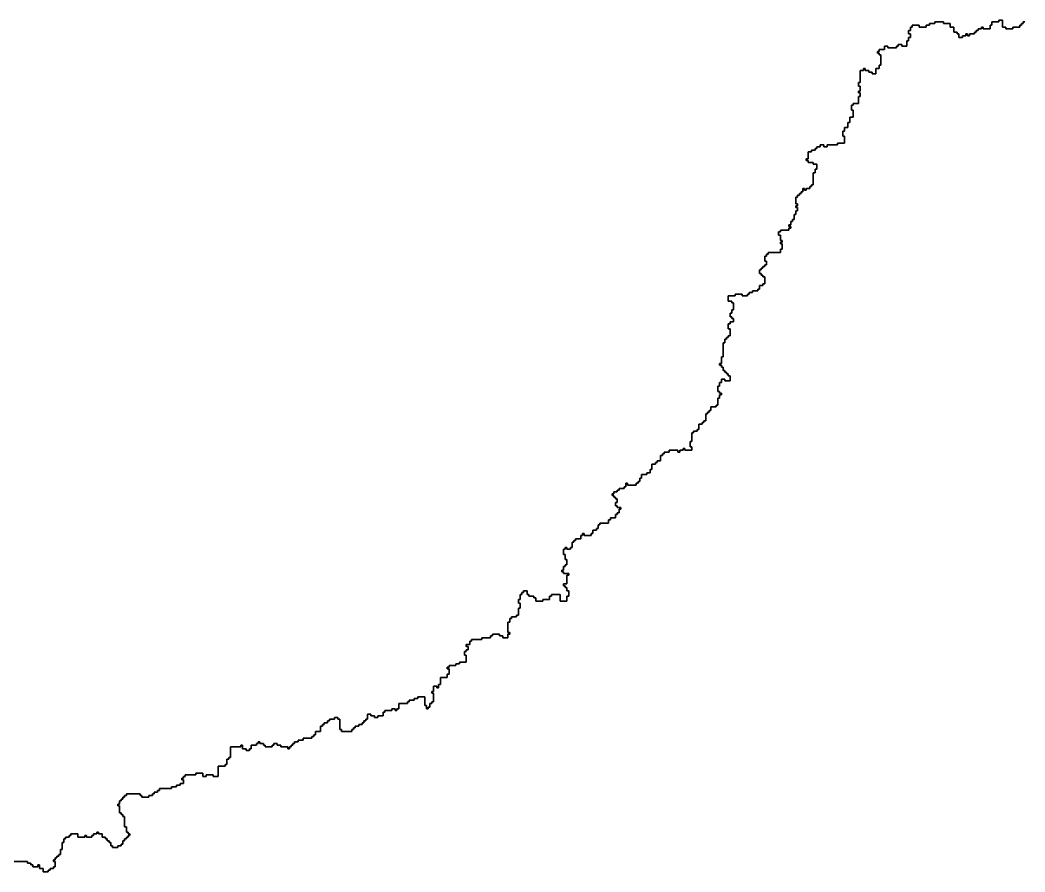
# Model space of a CAD drawing. Header units: inches. Extents: x -98695 to 376223, y 1122520 to 1501782.
# Drawn here: x 193602 to 211470, y 1197015 to 1212161 of the extents above; entities that cross this region are included whole.
import ezdxf

# ---------------------------------------------------------------- set-up
doc = ezdxf.new("R2010")
doc.units = ezdxf.units.IN
doc.header["$MEASUREMENT"] = 0
doc.layers.add('subs1', color=7, linetype='Continuous', true_color=0xc8dcf7)

msp = doc.modelspace()

# ---------------------------------------------------------------- linework, layer by layer
at = {"layer": 'subs1'}
for points in [[(211470, 1212130, 0), (211439, 1212130, 0), (211439, 1212099, 0), (211408, 1212099, 0), (211408, 1212068, 0), (211378, 1212068, 0), (211378, 1212037, 0), (211254, 1212037, 0), (211254, 1212006, 0), (211131, 1212006, 0), (211131, 1212037, 0), (211069, 1212037, 0), (211069, 1212161, 0), (211007, 1212161, 0), (211007, 1212130, 0), (210884, 1212130, 0), (210884, 1212068, 0), (210853, 1212068, 0), (210853, 1212006, 0), (210730, 1212006, 0), (210730, 1212037, 0), (210699, 1212037, 0), (210699, 1212006, 0), (210637, 1212006, 0), (210637, 1211975, 0), (210606, 1211975, 0), (210606, 1211945, 0), (210576, 1211945, 0), (210576, 1211914, 0), (210483, 1211914, 0), (210483, 1211883, 0), (210452, 1211883, 0), (210452, 1211914, 0), (210421, 1211914, 0), (210421, 1211883, 0), (210360, 1211883, 0), (210360, 1211852, 0), (210298, 1211852, 0), (210298, 1211914, 0), (210267, 1211914, 0), (210267, 1211945, 0), (210205, 1211945, 0), (210205, 1212037, 0), (210144, 1212037, 0), (210144, 1212099, 0), (210020, 1212099, 0), (210020, 1212130, 0), (209866, 1212130, 0), (209866, 1212099, 0), (209774, 1212099, 0), (209774, 1212068, 0), (209712, 1212068, 0), (209712, 1212037, 0), (209588, 1212037, 0), (209588, 1212068, 0), (209465, 1212068, 0), (209465, 1212037, 0), (209434, 1212037, 0), (209434, 1211975, 0), (209403, 1211975, 0), (209403, 1211914, 0), (209434, 1211914, 0), (209434, 1211852, 0), (209403, 1211852, 0), (209403, 1211790, 0), (209373, 1211790, 0), (209373, 1211698, 0), (209280, 1211698, 0), (209280, 1211729, 0), (209218, 1211729, 0), (209218, 1211698, 0), (209187, 1211698, 0), (209187, 1211667, 0), (209033, 1211667, 0), (209033, 1211698, 0), (208972, 1211698, 0), (208972, 1211636, 0), (208879, 1211636, 0), (208879, 1211605, 0), (208848, 1211605, 0), (208848, 1211574, 0), (208879, 1211574, 0), (208879, 1211544, 0), (208910, 1211544, 0), (208910, 1211359, 0), (208879, 1211359, 0), (208879, 1211297, 0), (208817, 1211297, 0), (208817, 1211204, 0), (208756, 1211204, 0), (208756, 1211235, 0), (208694, 1211235, 0), (208694, 1211266, 0), (208632, 1211266, 0), (208632, 1211297, 0), (208601, 1211297, 0), (208601, 1211266, 0), (208540, 1211266, 0), (208540, 1211050, 0), (208509, 1211050, 0), (208509, 1210988, 0), (208540, 1210988, 0), (208540, 1210896, 0), (208509, 1210896, 0), (208509, 1210865, 0), (208540, 1210865, 0), (208540, 1210803, 0), (208509, 1210803, 0), (208509, 1210680, 0), (208416, 1210680, 0), (208416, 1210649, 0), (208385, 1210649, 0), (208385, 1210557, 0), (208416, 1210557, 0), (208416, 1210433, 0), (208355, 1210433, 0), (208355, 1210341, 0), (208324, 1210341, 0), (208324, 1210248, 0), (208262, 1210248, 0), (208262, 1210186, 0), (208231, 1210186, 0), (208231, 1210094, 0), (208262, 1210094, 0), (208262, 1209970, 0), (208139, 1209970, 0), (208139, 1209940, 0), (207954, 1209940, 0), (207954, 1209909, 0), (207892, 1209909, 0), (207892, 1209940, 0), (207830, 1209940, 0), (207830, 1209909, 0), (207769, 1209909, 0), (207769, 1209878, 0), (207738, 1209878, 0), (207738, 1209847, 0), (207676, 1209847, 0), (207676, 1209816, 0), (207614, 1209816, 0), (207614, 1209693, 0), (207583, 1209693, 0), (207583, 1209662, 0), (207614, 1209662, 0), (207614, 1209631, 0), (207707, 1209631, 0), (207707, 1209600, 0), (207769, 1209600, 0), (207769, 1209508, 0), (207738, 1209508, 0), (207738, 1209446, 0), (207707, 1209446, 0), (207707, 1209230, 0), (207676, 1209230, 0), (207676, 1209199, 0), (207645, 1209199, 0), (207645, 1209168, 0), (207583, 1209168, 0), (207583, 1209138, 0), (207553, 1209138, 0), (207553, 1209168, 0), (207522, 1209168, 0), (207522, 1209107, 0), (207491, 1209107, 0), (207491, 1209076, 0), (207460, 1209076, 0), (207460, 1209045, 0), (207429, 1209045, 0), (207429, 1209014, 0), (207398, 1209014, 0), (207398, 1208891, 0), (207429, 1208891, 0), (207429, 1208860, 0), (207398, 1208860, 0), (207398, 1208829, 0), (207429, 1208829, 0), (207429, 1208767, 0), (207398, 1208767, 0), (207398, 1208706, 0), (207367, 1208706, 0), (207367, 1208613, 0), (207337, 1208613, 0), (207337, 1208582, 0), (207306, 1208582, 0), (207306, 1208521, 0), (207275, 1208521, 0), (207275, 1208490, 0), (207306, 1208490, 0), (207306, 1208459, 0), (207275, 1208459, 0), (207275, 1208428, 0), (207121, 1208428, 0), (207121, 1208397, 0), (207090, 1208397, 0), (207090, 1208336, 0), (207121, 1208336, 0), (207121, 1208243, 0), (207152, 1208243, 0), (207152, 1208212, 0), (207121, 1208212, 0), (207121, 1208181, 0), (207152, 1208181, 0), (207152, 1208089, 0), (207121, 1208089, 0), (207121, 1208027, 0), (206905, 1208027, 0), (206905, 1207996, 0), (206874, 1207996, 0), (206874, 1207965, 0), (206843, 1207965, 0), (206843, 1207873, 0), (206874, 1207873, 0), (206874, 1207811, 0), (206843, 1207811, 0), (206843, 1207780, 0), (206812, 1207780, 0), (206812, 1207749, 0), (206781, 1207749, 0), (206781, 1207719, 0), (206751, 1207719, 0), (206751, 1207657, 0), (206781, 1207657, 0), (206781, 1207626, 0), (206812, 1207626, 0), (206812, 1207595, 0), (206843, 1207595, 0), (206843, 1207472, 0), (206812, 1207472, 0), (206812, 1207441, 0), (206751, 1207441, 0), (206751, 1207379, 0), (206720, 1207379, 0), (206720, 1207348, 0), (206627, 1207348, 0), (206627, 1207318, 0), (206565, 1207318, 0), (206565, 1207287, 0), (206535, 1207287, 0), (206535, 1207256, 0), (206442, 1207256, 0), (206442, 1207287, 0), (206319, 1207287, 0), (206319, 1207256, 0), (206195, 1207256, 0), (206195, 1207163, 0), (206257, 1207163, 0), (206257, 1207133, 0), (206288, 1207133, 0), (206288, 1207009, 0), (206257, 1207009, 0), (206257, 1206947, 0), (206226, 1206947, 0), (206226, 1206886, 0), (206257, 1206886, 0), (206257, 1206855, 0), (206288, 1206855, 0), (206288, 1206793, 0), (206226, 1206793, 0), (206226, 1206762, 0), (206195, 1206762, 0), (206195, 1206670, 0), (206226, 1206670, 0), (206226, 1206546, 0), (206195, 1206546, 0), (206195, 1206516, 0), (206164, 1206516, 0), (206164, 1206485, 0), (206134, 1206485, 0), (206134, 1206423, 0), (206103, 1206423, 0), (206103, 1206176, 0), (206072, 1206176, 0), (206072, 1206053, 0), (206041, 1206053, 0), (206041, 1206022, 0), (206072, 1206022, 0), (206072, 1205991, 0), (206103, 1205991, 0), (206103, 1205930, 0), (206134, 1205930, 0), (206134, 1205899, 0), (206164, 1205899, 0), (206164, 1205868, 0), (206195, 1205868, 0), (206195, 1205837, 0), (206226, 1205837, 0), (206226, 1205744, 0), (206134, 1205744, 0), (206134, 1205775, 0), (206072, 1205775, 0), (206072, 1205714, 0), (206041, 1205714, 0), (206041, 1205652, 0), (206010, 1205652, 0), (206010, 1205559, 0), (206041, 1205559, 0), (206041, 1205528, 0), (206072, 1205528, 0), (206072, 1205498, 0), (206041, 1205498, 0), (206041, 1205436, 0), (206010, 1205436, 0), (206010, 1205313, 0), (205979, 1205313, 0), (205979, 1205282, 0), (205887, 1205282, 0), (205887, 1205220, 0), (205856, 1205220, 0), (205856, 1205189, 0), (205825, 1205189, 0), (205825, 1205158, 0), (205794, 1205158, 0), (205794, 1205035, 0), (205763, 1205035, 0), (205763, 1205004, 0), (205733, 1205004, 0), (205733, 1204973, 0), (205671, 1204973, 0), (205671, 1204881, 0), (205640, 1204881, 0), (205640, 1204850, 0), (205578, 1204850, 0), (205578, 1204819, 0), (205548, 1204819, 0), (205548, 1204665, 0), (205517, 1204665, 0), (205517, 1204572, 0), (205548, 1204572, 0), (205548, 1204511, 0), (205424, 1204511, 0), (205424, 1204541, 0), (205393, 1204541, 0), (205393, 1204511, 0), (205332, 1204511, 0), (205332, 1204480, 0), (205301, 1204480, 0), (205301, 1204511, 0), (205147, 1204511, 0), (205147, 1204480, 0), (205054, 1204480, 0), (205054, 1204449, 0), (205023, 1204449, 0), (205023, 1204418, 0), (204992, 1204418, 0), (204992, 1204325, 0), (204931, 1204325, 0), (204931, 1204295, 0), (204900, 1204295, 0), (204900, 1204264, 0), (204838, 1204264, 0), (204838, 1204171, 0), (204807, 1204171, 0), (204807, 1204110, 0), (204746, 1204110, 0), (204746, 1204079, 0), (204653, 1204079, 0), (204653, 1204017, 0), (204622, 1204017, 0), (204622, 1203955, 0), (204591, 1203955, 0), (204591, 1203924, 0), (204560, 1203924, 0), (204560, 1203894, 0), (204406, 1203894, 0), (204406, 1203924, 0), (204375, 1203924, 0), (204375, 1203863, 0), (204345, 1203863, 0), (204345, 1203832, 0), (204252, 1203832, 0), (204252, 1203801, 0), (204221, 1203801, 0), (204221, 1203770, 0), (204159, 1203770, 0), (204159, 1203739, 0), (204129, 1203739, 0), (204129, 1203709, 0), (204159, 1203709, 0), (204159, 1203678, 0), (204190, 1203678, 0), (204190, 1203647, 0), (204221, 1203647, 0), (204221, 1203585, 0), (204190, 1203585, 0), (204190, 1203523, 0), (204221, 1203523, 0), (204221, 1203493, 0), (204283, 1203493, 0), (204283, 1203462, 0), (204252, 1203462, 0), (204252, 1203400, 0), (204221, 1203400, 0), (204221, 1203369, 0), (204190, 1203369, 0), (204190, 1203308, 0), (204098, 1203308, 0), (204098, 1203277, 0), (204067, 1203277, 0), (204067, 1203215, 0), (203913, 1203215, 0), (203913, 1203184, 0), (203882, 1203184, 0), (203882, 1203122, 0), (203851, 1203122, 0), (203851, 1203092, 0), (203789, 1203092, 0), (203789, 1203030, 0), (203758, 1203030, 0), (203758, 1202999, 0), (203635, 1202999, 0), (203635, 1203030, 0), (203604, 1203030, 0), (203604, 1202999, 0), (203573, 1202999, 0), (203573, 1202937, 0), (203481, 1202937, 0), (203481, 1202907, 0), (203450, 1202907, 0), (203450, 1202876, 0), (203419, 1202876, 0), (203419, 1202783, 0), (203388, 1202783, 0), (203388, 1202752, 0), (203327, 1202752, 0), (203327, 1202783, 0), (203296, 1202783, 0), (203296, 1202752, 0), (203265, 1202752, 0), (203265, 1202660, 0), (203296, 1202660, 0), (203296, 1202567, 0), (203327, 1202567, 0), (203327, 1202475, 0), (203296, 1202475, 0), (203296, 1202444, 0), (203265, 1202444, 0), (203265, 1202382, 0), (203234, 1202382, 0), (203234, 1202351, 0), (203265, 1202351, 0), (203265, 1202320, 0), (203357, 1202320, 0), (203357, 1202290, 0), (203327, 1202290, 0), (203327, 1202135, 0), (203265, 1202135, 0), (203265, 1202104, 0), (203296, 1202104, 0), (203296, 1202074, 0), (203327, 1202074, 0), (203327, 1202012, 0), (203357, 1202012, 0), (203357, 1201919, 0), (203327, 1201919, 0), (203327, 1201827, 0), (203203, 1201827, 0), (203203, 1201950, 0), (203049, 1201950, 0), (203049, 1201919, 0), (203018, 1201919, 0), (203018, 1201858, 0), (202895, 1201858, 0), (202895, 1201827, 0), (202771, 1201827, 0), (202771, 1201889, 0), (202740, 1201889, 0), (202740, 1201919, 0), (202648, 1201919, 0), (202648, 1201950, 0), (202617, 1201950, 0), (202617, 1202012, 0), (202555, 1202012, 0), (202555, 1201981, 0), (202525, 1201981, 0), (202525, 1201950, 0), (202494, 1201950, 0), (202494, 1201858, 0), (202463, 1201858, 0), (202463, 1201796, 0), (202494, 1201796, 0), (202494, 1201703, 0), (202463, 1201703, 0), (202463, 1201580, 0), (202432, 1201580, 0), (202432, 1201549, 0), (202339, 1201549, 0), (202339, 1201518, 0), (202309, 1201518, 0), (202309, 1201457, 0), (202278, 1201457, 0), (202278, 1201272, 0), (202309, 1201272, 0), (202309, 1201241, 0), (202278, 1201241, 0), (202278, 1201179, 0), (202185, 1201179, 0), (202185, 1201210, 0), (202124, 1201210, 0), (202124, 1201241, 0), (202000, 1201241, 0), (202000, 1201210, 0), (201969, 1201210, 0), (201969, 1201179, 0), (201815, 1201179, 0), (201815, 1201148, 0), (201630, 1201148, 0), (201630, 1201117, 0), (201599, 1201117, 0), (201599, 1201056, 0), (201537, 1201056, 0), (201537, 1201025, 0), (201568, 1201025, 0), (201568, 1200963, 0), (201537, 1200963, 0), (201537, 1200932, 0), (201507, 1200932, 0), (201507, 1200871, 0), (201537, 1200871, 0), (201537, 1200747, 0), (201414, 1200747, 0), (201414, 1200716, 0), (201352, 1200716, 0), (201352, 1200686, 0), (201229, 1200686, 0), (201229, 1200655, 0), (201198, 1200655, 0), (201198, 1200624, 0), (201229, 1200624, 0), (201229, 1200531, 0), (201198, 1200531, 0), (201198, 1200470, 0), (201075, 1200470, 0), (201075, 1200346, 0), (201044, 1200346, 0), (201044, 1200285, 0), (201013, 1200285, 0), (201013, 1200315, 0), (200951, 1200315, 0), (200951, 1200223, 0), (200921, 1200223, 0), (200921, 1200192, 0), (200951, 1200192, 0), (200951, 1200038, 0), (200921, 1200038, 0), (200921, 1200007, 0), (200890, 1200007, 0), (200890, 1199945, 0), (200859, 1199945, 0), (200859, 1199914, 0), (200828, 1199914, 0), (200828, 1199976, 0), (200797, 1199976, 0), (200797, 1200130, 0), (200674, 1200130, 0), (200674, 1200099, 0), (200612, 1200099, 0), (200612, 1200069, 0), (200519, 1200069, 0), (200519, 1200038, 0), (200489, 1200038, 0), (200489, 1200007, 0), (200334, 1200007, 0), (200334, 1199914, 0), (200304, 1199914, 0), (200304, 1199884, 0), (200273, 1199884, 0), (200273, 1199914, 0), (200211, 1199914, 0), (200211, 1199884, 0), (200088, 1199884, 0), (200088, 1199853, 0), (200057, 1199853, 0), (200057, 1199791, 0), (199964, 1199791, 0), (199964, 1199760, 0), (199903, 1199760, 0), (199903, 1199791, 0), (199841, 1199791, 0), (199841, 1199822, 0), (199779, 1199822, 0), (199779, 1199729, 0), (199748, 1199729, 0), (199748, 1199698, 0), (199717, 1199698, 0), (199717, 1199668, 0), (199687, 1199668, 0), (199687, 1199637, 0), (199625, 1199637, 0), (199625, 1199606, 0), (199563, 1199606, 0), (199563, 1199575, 0), (199532, 1199575, 0), (199532, 1199544, 0), (199502, 1199544, 0), (199502, 1199513, 0), (199316, 1199513, 0), (199316, 1199544, 0), (199286, 1199544, 0), (199286, 1199729, 0), (199255, 1199729, 0), (199255, 1199760, 0), (199193, 1199760, 0), (199193, 1199729, 0), (199101, 1199729, 0), (199101, 1199698, 0), (199070, 1199698, 0), (199070, 1199668, 0), (199008, 1199668, 0), (199008, 1199637, 0), (198977, 1199637, 0), (198977, 1199606, 0), (198946, 1199606, 0), (198946, 1199513, 0), (198854, 1199513, 0), (198854, 1199452, 0), (198823, 1199452, 0), (198823, 1199421, 0), (198792, 1199421, 0), (198792, 1199390, 0), (198638, 1199390, 0), (198638, 1199359, 0), (198545, 1199359, 0), (198545, 1199328, 0), (198484, 1199328, 0), (198484, 1199297, 0), (198453, 1199297, 0), (198453, 1199267, 0), (198422, 1199267, 0), (198422, 1199236, 0), (198391, 1199236, 0), (198391, 1199205, 0), (198360, 1199205, 0), (198360, 1199236, 0), (198237, 1199236, 0), (198237, 1199267, 0), (198175, 1199267, 0), (198175, 1199297, 0), (198113, 1199297, 0), (198113, 1199267, 0), (198083, 1199267, 0), (198083, 1199236, 0), (197959, 1199236, 0), (197959, 1199267, 0), (197928, 1199267, 0), (197928, 1199297, 0), (197867, 1199297, 0), (197867, 1199328, 0), (197836, 1199328, 0), (197836, 1199297, 0), (197805, 1199297, 0), (197805, 1199267, 0), (197712, 1199267, 0), (197712, 1199205, 0), (197682, 1199205, 0), (197682, 1199174, 0), (197620, 1199174, 0), (197620, 1199205, 0), (197558, 1199205, 0), (197558, 1199267, 0), (197527, 1199267, 0), (197527, 1199236, 0), (197342, 1199236, 0), (197342, 1199051, 0), (197311, 1199051, 0), (197311, 1199020, 0), (197281, 1199020, 0), (197281, 1198927, 0), (197250, 1198927, 0), (197250, 1198896, 0), (197126, 1198896, 0), (197126, 1198711, 0), (197034, 1198711, 0), (197034, 1198742, 0), (196910, 1198742, 0), (196910, 1198711, 0), (196849, 1198711, 0), (196849, 1198773, 0), (196725, 1198773, 0), (196725, 1198742, 0), (196540, 1198742, 0), (196540, 1198711, 0), (196509, 1198711, 0), (196509, 1198680, 0), (196479, 1198680, 0), (196479, 1198650, 0), (196509, 1198650, 0), (196509, 1198588, 0), (196448, 1198588, 0), (196448, 1198557, 0), (196386, 1198557, 0), (196386, 1198526, 0), (196293, 1198526, 0), (196293, 1198495, 0), (196078, 1198495, 0), (196078, 1198465, 0), (196047, 1198465, 0), (196047, 1198434, 0), (195985, 1198434, 0), (195985, 1198403, 0), (195954, 1198403, 0), (195954, 1198372, 0), (195892, 1198372, 0), (195892, 1198341, 0), (195769, 1198341, 0), (195769, 1198372, 0), (195738, 1198372, 0), (195738, 1198403, 0), (195491, 1198403, 0), (195491, 1198372, 0), (195461, 1198372, 0), (195461, 1198341, 0), (195430, 1198341, 0), (195430, 1198310, 0), (195399, 1198310, 0), (195399, 1198279, 0), (195368, 1198279, 0), (195368, 1198218, 0), (195337, 1198218, 0), (195337, 1198187, 0), (195368, 1198187, 0), (195368, 1198064, 0), (195399, 1198064, 0), (195399, 1198033, 0), (195430, 1198033, 0), (195430, 1198002, 0), (195461, 1198002, 0), (195461, 1197817, 0), (195491, 1197817, 0), (195491, 1197724, 0), (195522, 1197724, 0), (195522, 1197693, 0), (195553, 1197693, 0), (195553, 1197663, 0), (195522, 1197663, 0), (195522, 1197632, 0), (195491, 1197632, 0), (195491, 1197601, 0), (195461, 1197601, 0), (195461, 1197570, 0), (195430, 1197570, 0), (195430, 1197508, 0), (195399, 1197508, 0), (195399, 1197477, 0), (195337, 1197477, 0), (195337, 1197447, 0), (195245, 1197447, 0), (195245, 1197477, 0), (195214, 1197477, 0), (195214, 1197539, 0), (195183, 1197539, 0), (195183, 1197570, 0), (195152, 1197570, 0), (195152, 1197601, 0), (195121, 1197601, 0), (195121, 1197632, 0), (195060, 1197632, 0), (195060, 1197693, 0), (194998, 1197693, 0), (194998, 1197724, 0), (194967, 1197724, 0), (194967, 1197693, 0), (194905, 1197693, 0), (194905, 1197663, 0), (194875, 1197663, 0), (194875, 1197632, 0), (194782, 1197632, 0), (194782, 1197663, 0), (194751, 1197663, 0), (194751, 1197632, 0), (194628, 1197632, 0), (194628, 1197693, 0), (194504, 1197693, 0), (194504, 1197663, 0), (194474, 1197663, 0), (194474, 1197632, 0), (194412, 1197632, 0), (194412, 1197601, 0), (194381, 1197601, 0), (194381, 1197539, 0), (194350, 1197539, 0), (194350, 1197416, 0), (194319, 1197416, 0), (194319, 1197323, 0), (194288, 1197323, 0), (194288, 1197292, 0), (194258, 1197292, 0), (194258, 1197262, 0), (194227, 1197262, 0), (194227, 1197231, 0), (194196, 1197231, 0), (194196, 1197200, 0), (194227, 1197200, 0), (194227, 1197107, 0), (194196, 1197107, 0), (194196, 1197076, 0), (194134, 1197076, 0), (194134, 1197046, 0), (194103, 1197046, 0), (194103, 1197015, 0), (194011, 1197015, 0), (194011, 1197076, 0), (193949, 1197076, 0), (193949, 1197138, 0), (193918, 1197138, 0), (193918, 1197107, 0), (193826, 1197107, 0), (193826, 1197138, 0), (193795, 1197138, 0), (193795, 1197169, 0), (193733, 1197169, 0), (193733, 1197200, 0), (193486, 1197200, 0)], [(193486, 1197200, 0), (193733, 1197200, 0), (193733, 1197169, 0), (193795, 1197169, 0), (193795, 1197138, 0), (193826, 1197138, 0), (193826, 1197107, 0), (193918, 1197107, 0), (193918, 1197138, 0), (193949, 1197138, 0), (193949, 1197076, 0), (194011, 1197076, 0), (194011, 1197015, 0), (194103, 1197015, 0), (194103, 1197046, 0), (194134, 1197046, 0), (194134, 1197076, 0), (194196, 1197076, 0), (194196, 1197107, 0), (194227, 1197107, 0), (194227, 1197200, 0), (194196, 1197200, 0), (194196, 1197231, 0), (194227, 1197231, 0), (194227, 1197262, 0), (194258, 1197262, 0), (194258, 1197292, 0), (194288, 1197292, 0), (194288, 1197323, 0), (194319, 1197323, 0), (194319, 1197416, 0), (194350, 1197416, 0), (194350, 1197539, 0), (194381, 1197539, 0), (194381, 1197601, 0), (194412, 1197601, 0), (194412, 1197632, 0), (194474, 1197632, 0), (194474, 1197663, 0), (194504, 1197663, 0), (194504, 1197693, 0), (194628, 1197693, 0), (194628, 1197632, 0), (194751, 1197632, 0), (194751, 1197663, 0), (194782, 1197663, 0), (194782, 1197632, 0), (194875, 1197632, 0), (194875, 1197663, 0), (194905, 1197663, 0), (194905, 1197693, 0), (194967, 1197693, 0), (194967, 1197724, 0), (194998, 1197724, 0), (194998, 1197693, 0), (195060, 1197693, 0), (195060, 1197632, 0), (195121, 1197632, 0), (195121, 1197601, 0), (195152, 1197601, 0), (195152, 1197570, 0), (195183, 1197570, 0), (195183, 1197539, 0), (195214, 1197539, 0), (195214, 1197477, 0), (195245, 1197477, 0), (195245, 1197447, 0), (195337, 1197447, 0), (195337, 1197477, 0), (195399, 1197477, 0), (195399, 1197508, 0), (195430, 1197508, 0), (195430, 1197570, 0), (195461, 1197570, 0), (195461, 1197601, 0), (195491, 1197601, 0), (195491, 1197632, 0), (195522, 1197632, 0), (195522, 1197663, 0), (195553, 1197663, 0), (195553, 1197693, 0), (195522, 1197693, 0), (195522, 1197724, 0), (195491, 1197724, 0), (195491, 1197817, 0), (195461, 1197817, 0), (195461, 1198002, 0), (195430, 1198002, 0), (195430, 1198033, 0), (195399, 1198033, 0), (195399, 1198064, 0), (195368, 1198064, 0), (195368, 1198187, 0), (195337, 1198187, 0), (195337, 1198218, 0), (195368, 1198218, 0), (195368, 1198279, 0), (195399, 1198279, 0), (195399, 1198310, 0), (195430, 1198310, 0), (195430, 1198341, 0), (195461, 1198341, 0), (195461, 1198372, 0), (195491, 1198372, 0), (195491, 1198403, 0), (195738, 1198403, 0), (195738, 1198372, 0), (195769, 1198372, 0), (195769, 1198341, 0), (195892, 1198341, 0), (195892, 1198372, 0), (195954, 1198372, 0), (195954, 1198403, 0), (195985, 1198403, 0), (195985, 1198434, 0), (196047, 1198434, 0), (196047, 1198465, 0), (196078, 1198465, 0), (196078, 1198495, 0), (196293, 1198495, 0), (196293, 1198526, 0), (196386, 1198526, 0), (196386, 1198557, 0), (196448, 1198557, 0), (196448, 1198588, 0), (196509, 1198588, 0), (196509, 1198650, 0), (196479, 1198650, 0), (196479, 1198680, 0), (196509, 1198680, 0), (196509, 1198711, 0), (196540, 1198711, 0), (196540, 1198742, 0), (196725, 1198742, 0), (196725, 1198773, 0), (196849, 1198773, 0), (196849, 1198711, 0), (196910, 1198711, 0), (196910, 1198742, 0), (197034, 1198742, 0), (197034, 1198711, 0), (197126, 1198711, 0), (197126, 1198896, 0), (197250, 1198896, 0), (197250, 1198927, 0), (197281, 1198927, 0), (197281, 1199020, 0), (197311, 1199020, 0), (197311, 1199051, 0), (197342, 1199051, 0), (197342, 1199236, 0), (197527, 1199236, 0), (197527, 1199267, 0), (197558, 1199267, 0), (197558, 1199205, 0), (197620, 1199205, 0), (197620, 1199174, 0), (197682, 1199174, 0), (197682, 1199205, 0), (197712, 1199205, 0), (197712, 1199267, 0), (197805, 1199267, 0), (197805, 1199297, 0), (197836, 1199297, 0), (197836, 1199328, 0), (197867, 1199328, 0), (197867, 1199297, 0), (197928, 1199297, 0), (197928, 1199267, 0), (197959, 1199267, 0), (197959, 1199236, 0), (198083, 1199236, 0), (198083, 1199267, 0), (198113, 1199267, 0), (198113, 1199297, 0), (198175, 1199297, 0), (198175, 1199267, 0), (198237, 1199267, 0), (198237, 1199236, 0), (198360, 1199236, 0), (198360, 1199205, 0), (198391, 1199205, 0), (198391, 1199236, 0), (198422, 1199236, 0), (198422, 1199267, 0), (198453, 1199267, 0), (198453, 1199297, 0), (198484, 1199297, 0), (198484, 1199328, 0), (198545, 1199328, 0), (198545, 1199359, 0), (198638, 1199359, 0), (198638, 1199390, 0), (198792, 1199390, 0), (198792, 1199421, 0), (198823, 1199421, 0), (198823, 1199452, 0), (198854, 1199452, 0), (198854, 1199513, 0), (198946, 1199513, 0), (198946, 1199606, 0), (198977, 1199606, 0), (198977, 1199637, 0), (199008, 1199637, 0), (199008, 1199668, 0), (199070, 1199668, 0), (199070, 1199698, 0), (199101, 1199698, 0), (199101, 1199729, 0), (199193, 1199729, 0), (199193, 1199760, 0), (199255, 1199760, 0), (199255, 1199729, 0), (199286, 1199729, 0), (199286, 1199544, 0), (199316, 1199544, 0), (199316, 1199513, 0), (199502, 1199513, 0), (199502, 1199544, 0), (199532, 1199544, 0), (199532, 1199575, 0), (199563, 1199575, 0), (199563, 1199606, 0), (199625, 1199606, 0), (199625, 1199637, 0), (199687, 1199637, 0), (199687, 1199668, 0), (199717, 1199668, 0), (199717, 1199698, 0), (199748, 1199698, 0), (199748, 1199729, 0), (199779, 1199729, 0), (199779, 1199822, 0), (199841, 1199822, 0), (199841, 1199791, 0), (199903, 1199791, 0), (199903, 1199760, 0), (199964, 1199760, 0), (199964, 1199791, 0), (200057, 1199791, 0), (200057, 1199853, 0), (200088, 1199853, 0), (200088, 1199884, 0), (200211, 1199884, 0), (200211, 1199914, 0), (200273, 1199914, 0), (200273, 1199884, 0), (200304, 1199884, 0), (200304, 1199914, 0), (200334, 1199914, 0), (200334, 1200007, 0), (200489, 1200007, 0), (200489, 1200038, 0), (200519, 1200038, 0), (200519, 1200069, 0), (200612, 1200069, 0), (200612, 1200099, 0), (200674, 1200099, 0), (200674, 1200130, 0), (200797, 1200130, 0), (200797, 1199976, 0), (200828, 1199976, 0), (200828, 1199914, 0), (200859, 1199914, 0), (200859, 1199945, 0), (200890, 1199945, 0), (200890, 1200007, 0), (200921, 1200007, 0), (200921, 1200038, 0), (200951, 1200038, 0), (200951, 1200192, 0), (200921, 1200192, 0), (200921, 1200223, 0), (200951, 1200223, 0), (200951, 1200315, 0), (201013, 1200315, 0), (201013, 1200285, 0), (201044, 1200285, 0), (201044, 1200346, 0), (201075, 1200346, 0), (201075, 1200470, 0), (201198, 1200470, 0), (201198, 1200531, 0), (201229, 1200531, 0), (201229, 1200624, 0), (201198, 1200624, 0), (201198, 1200655, 0), (201229, 1200655, 0), (201229, 1200686, 0), (201352, 1200686, 0), (201352, 1200716, 0), (201414, 1200716, 0), (201414, 1200747, 0), (201537, 1200747, 0), (201537, 1200871, 0), (201507, 1200871, 0), (201507, 1200932, 0), (201537, 1200932, 0), (201537, 1200963, 0), (201568, 1200963, 0), (201568, 1201025, 0), (201537, 1201025, 0), (201537, 1201056, 0), (201599, 1201056, 0), (201599, 1201117, 0), (201630, 1201117, 0), (201630, 1201148, 0), (201815, 1201148, 0), (201815, 1201179, 0), (201969, 1201179, 0), (201969, 1201210, 0), (202000, 1201210, 0), (202000, 1201241, 0), (202124, 1201241, 0), (202124, 1201210, 0), (202185, 1201210, 0), (202185, 1201179, 0), (202278, 1201179, 0), (202278, 1201241, 0), (202309, 1201241, 0), (202309, 1201272, 0), (202278, 1201272, 0), (202278, 1201457, 0), (202309, 1201457, 0), (202309, 1201518, 0), (202339, 1201518, 0), (202339, 1201549, 0), (202432, 1201549, 0), (202432, 1201580, 0), (202463, 1201580, 0), (202463, 1201703, 0), (202494, 1201703, 0), (202494, 1201796, 0), (202463, 1201796, 0), (202463, 1201858, 0), (202494, 1201858, 0), (202494, 1201950, 0), (202525, 1201950, 0), (202525, 1201981, 0), (202555, 1201981, 0), (202555, 1202012, 0), (202617, 1202012, 0), (202617, 1201950, 0), (202648, 1201950, 0), (202648, 1201919, 0), (202740, 1201919, 0), (202740, 1201889, 0), (202771, 1201889, 0), (202771, 1201827, 0), (202895, 1201827, 0), (202895, 1201858, 0), (203018, 1201858, 0), (203018, 1201919, 0), (203049, 1201919, 0), (203049, 1201950, 0), (203203, 1201950, 0), (203203, 1201827, 0), (203327, 1201827, 0), (203327, 1201919, 0), (203357, 1201919, 0), (203357, 1202012, 0), (203327, 1202012, 0), (203327, 1202074, 0), (203296, 1202074, 0), (203296, 1202104, 0), (203265, 1202104, 0), (203265, 1202135, 0), (203327, 1202135, 0), (203327, 1202290, 0), (203357, 1202290, 0), (203357, 1202320, 0), (203265, 1202320, 0), (203265, 1202351, 0), (203234, 1202351, 0), (203234, 1202382, 0), (203265, 1202382, 0), (203265, 1202444, 0), (203296, 1202444, 0), (203296, 1202475, 0), (203327, 1202475, 0), (203327, 1202567, 0), (203296, 1202567, 0), (203296, 1202660, 0), (203265, 1202660, 0), (203265, 1202752, 0), (203296, 1202752, 0), (203296, 1202783, 0), (203327, 1202783, 0), (203327, 1202752, 0), (203388, 1202752, 0), (203388, 1202783, 0), (203419, 1202783, 0), (203419, 1202876, 0), (203450, 1202876, 0), (203450, 1202907, 0), (203481, 1202907, 0), (203481, 1202937, 0), (203573, 1202937, 0), (203573, 1202999, 0), (203604, 1202999, 0), (203604, 1203030, 0), (203635, 1203030, 0), (203635, 1202999, 0), (203758, 1202999, 0), (203758, 1203030, 0), (203789, 1203030, 0), (203789, 1203092, 0), (203851, 1203092, 0), (203851, 1203122, 0), (203882, 1203122, 0), (203882, 1203184, 0), (203913, 1203184, 0), (203913, 1203215, 0), (204067, 1203215, 0), (204067, 1203277, 0), (204098, 1203277, 0), (204098, 1203308, 0), (204190, 1203308, 0), (204190, 1203369, 0), (204221, 1203369, 0), (204221, 1203400, 0), (204252, 1203400, 0), (204252, 1203462, 0), (204283, 1203462, 0), (204283, 1203493, 0), (204221, 1203493, 0), (204221, 1203523, 0), (204190, 1203523, 0), (204190, 1203585, 0), (204221, 1203585, 0), (204221, 1203647, 0), (204190, 1203647, 0), (204190, 1203678, 0), (204159, 1203678, 0), (204159, 1203709, 0), (204129, 1203709, 0), (204129, 1203739, 0), (204159, 1203739, 0), (204159, 1203770, 0), (204221, 1203770, 0), (204221, 1203801, 0), (204252, 1203801, 0), (204252, 1203832, 0), (204345, 1203832, 0), (204345, 1203863, 0), (204375, 1203863, 0), (204375, 1203924, 0), (204406, 1203924, 0), (204406, 1203894, 0), (204560, 1203894, 0), (204560, 1203924, 0), (204591, 1203924, 0), (204591, 1203955, 0), (204622, 1203955, 0), (204622, 1204017, 0), (204653, 1204017, 0), (204653, 1204079, 0), (204746, 1204079, 0), (204746, 1204110, 0), (204807, 1204110, 0), (204807, 1204171, 0), (204838, 1204171, 0), (204838, 1204264, 0), (204900, 1204264, 0), (204900, 1204295, 0), (204931, 1204295, 0), (204931, 1204325, 0), (204992, 1204325, 0), (204992, 1204418, 0), (205023, 1204418, 0), (205023, 1204449, 0), (205054, 1204449, 0), (205054, 1204480, 0), (205147, 1204480, 0), (205147, 1204511, 0), (205301, 1204511, 0), (205301, 1204480, 0), (205332, 1204480, 0), (205332, 1204511, 0), (205393, 1204511, 0), (205393, 1204541, 0), (205424, 1204541, 0), (205424, 1204511, 0), (205548, 1204511, 0), (205548, 1204572, 0), (205517, 1204572, 0), (205517, 1204665, 0), (205548, 1204665, 0), (205548, 1204819, 0), (205578, 1204819, 0), (205578, 1204850, 0), (205640, 1204850, 0), (205640, 1204881, 0), (205671, 1204881, 0), (205671, 1204973, 0), (205733, 1204973, 0), (205733, 1205004, 0), (205763, 1205004, 0), (205763, 1205035, 0), (205794, 1205035, 0), (205794, 1205158, 0), (205825, 1205158, 0), (205825, 1205189, 0), (205856, 1205189, 0), (205856, 1205220, 0), (205887, 1205220, 0), (205887, 1205282, 0), (205979, 1205282, 0), (205979, 1205313, 0), (206010, 1205313, 0), (206010, 1205436, 0), (206041, 1205436, 0), (206041, 1205498, 0), (206072, 1205498, 0), (206072, 1205528, 0), (206041, 1205528, 0), (206041, 1205559, 0), (206010, 1205559, 0), (206010, 1205652, 0), (206041, 1205652, 0), (206041, 1205714, 0), (206072, 1205714, 0), (206072, 1205775, 0), (206134, 1205775, 0), (206134, 1205744, 0), (206226, 1205744, 0), (206226, 1205837, 0), (206195, 1205837, 0), (206195, 1205868, 0), (206164, 1205868, 0), (206164, 1205899, 0), (206134, 1205899, 0), (206134, 1205930, 0), (206103, 1205930, 0), (206103, 1205991, 0), (206072, 1205991, 0), (206072, 1206022, 0), (206041, 1206022, 0), (206041, 1206053, 0), (206072, 1206053, 0), (206072, 1206176, 0), (206103, 1206176, 0), (206103, 1206423, 0), (206134, 1206423, 0), (206134, 1206485, 0), (206164, 1206485, 0), (206164, 1206516, 0), (206195, 1206516, 0), (206195, 1206546, 0), (206226, 1206546, 0), (206226, 1206670, 0), (206195, 1206670, 0), (206195, 1206762, 0), (206226, 1206762, 0), (206226, 1206793, 0), (206288, 1206793, 0), (206288, 1206855, 0), (206257, 1206855, 0), (206257, 1206886, 0), (206226, 1206886, 0), (206226, 1206947, 0), (206257, 1206947, 0), (206257, 1207009, 0), (206288, 1207009, 0), (206288, 1207133, 0), (206257, 1207133, 0), (206257, 1207163, 0), (206195, 1207163, 0), (206195, 1207256, 0), (206319, 1207256, 0), (206319, 1207287, 0), (206442, 1207287, 0), (206442, 1207256, 0), (206535, 1207256, 0), (206535, 1207287, 0), (206565, 1207287, 0), (206565, 1207318, 0), (206627, 1207318, 0), (206627, 1207348, 0), (206720, 1207348, 0), (206720, 1207379, 0), (206751, 1207379, 0), (206751, 1207441, 0), (206812, 1207441, 0), (206812, 1207472, 0), (206843, 1207472, 0), (206843, 1207595, 0), (206812, 1207595, 0), (206812, 1207626, 0), (206781, 1207626, 0), (206781, 1207657, 0), (206751, 1207657, 0), (206751, 1207719, 0), (206781, 1207719, 0), (206781, 1207749, 0), (206812, 1207749, 0), (206812, 1207780, 0), (206843, 1207780, 0), (206843, 1207811, 0), (206874, 1207811, 0), (206874, 1207873, 0), (206843, 1207873, 0), (206843, 1207965, 0), (206874, 1207965, 0), (206874, 1207996, 0), (206905, 1207996, 0), (206905, 1208027, 0), (207121, 1208027, 0), (207121, 1208089, 0), (207152, 1208089, 0), (207152, 1208181, 0), (207121, 1208181, 0), (207121, 1208212, 0), (207152, 1208212, 0), (207152, 1208243, 0), (207121, 1208243, 0), (207121, 1208336, 0), (207090, 1208336, 0), (207090, 1208397, 0), (207121, 1208397, 0), (207121, 1208428, 0), (207275, 1208428, 0), (207275, 1208459, 0), (207306, 1208459, 0), (207306, 1208490, 0), (207275, 1208490, 0), (207275, 1208521, 0), (207306, 1208521, 0), (207306, 1208582, 0), (207337, 1208582, 0), (207337, 1208613, 0), (207367, 1208613, 0), (207367, 1208706, 0), (207398, 1208706, 0), (207398, 1208767, 0), (207429, 1208767, 0), (207429, 1208829, 0), (207398, 1208829, 0), (207398, 1208860, 0), (207429, 1208860, 0), (207429, 1208891, 0), (207398, 1208891, 0), (207398, 1209014, 0), (207429, 1209014, 0), (207429, 1209045, 0), (207460, 1209045, 0), (207460, 1209076, 0), (207491, 1209076, 0), (207491, 1209107, 0), (207522, 1209107, 0), (207522, 1209168, 0), (207553, 1209168, 0), (207553, 1209138, 0), (207583, 1209138, 0), (207583, 1209168, 0), (207645, 1209168, 0), (207645, 1209199, 0), (207676, 1209199, 0), (207676, 1209230, 0), (207707, 1209230, 0), (207707, 1209446, 0), (207738, 1209446, 0), (207738, 1209508, 0), (207769, 1209508, 0), (207769, 1209600, 0), (207707, 1209600, 0), (207707, 1209631, 0), (207614, 1209631, 0), (207614, 1209662, 0), (207583, 1209662, 0), (207583, 1209693, 0), (207614, 1209693, 0), (207614, 1209816, 0), (207676, 1209816, 0), (207676, 1209847, 0), (207738, 1209847, 0), (207738, 1209878, 0), (207769, 1209878, 0), (207769, 1209909, 0), (207830, 1209909, 0), (207830, 1209940, 0), (207892, 1209940, 0), (207892, 1209909, 0), (207954, 1209909, 0), (207954, 1209940, 0), (208139, 1209940, 0), (208139, 1209970, 0), (208262, 1209970, 0), (208262, 1210094, 0), (208231, 1210094, 0), (208231, 1210186, 0), (208262, 1210186, 0), (208262, 1210248, 0), (208324, 1210248, 0), (208324, 1210341, 0), (208355, 1210341, 0), (208355, 1210433, 0), (208416, 1210433, 0), (208416, 1210557, 0), (208385, 1210557, 0), (208385, 1210649, 0), (208416, 1210649, 0), (208416, 1210680, 0), (208509, 1210680, 0), (208509, 1210803, 0), (208540, 1210803, 0), (208540, 1210865, 0), (208509, 1210865, 0), (208509, 1210896, 0), (208540, 1210896, 0), (208540, 1210988, 0), (208509, 1210988, 0), (208509, 1211050, 0), (208540, 1211050, 0), (208540, 1211266, 0), (208601, 1211266, 0), (208601, 1211297, 0), (208632, 1211297, 0), (208632, 1211266, 0), (208694, 1211266, 0), (208694, 1211235, 0), (208756, 1211235, 0), (208756, 1211204, 0), (208817, 1211204, 0), (208817, 1211297, 0), (208879, 1211297, 0), (208879, 1211359, 0), (208910, 1211359, 0), (208910, 1211544, 0), (208879, 1211544, 0), (208879, 1211574, 0), (208848, 1211574, 0), (208848, 1211605, 0), (208879, 1211605, 0), (208879, 1211636, 0), (208972, 1211636, 0), (208972, 1211698, 0), (209033, 1211698, 0), (209033, 1211667, 0), (209187, 1211667, 0), (209187, 1211698, 0), (209218, 1211698, 0), (209218, 1211729, 0), (209280, 1211729, 0), (209280, 1211698, 0), (209373, 1211698, 0), (209373, 1211790, 0), (209403, 1211790, 0), (209403, 1211852, 0), (209434, 1211852, 0), (209434, 1211914, 0), (209403, 1211914, 0), (209403, 1211975, 0), (209434, 1211975, 0), (209434, 1212037, 0), (209465, 1212037, 0), (209465, 1212068, 0), (209588, 1212068, 0), (209588, 1212037, 0), (209712, 1212037, 0), (209712, 1212068, 0), (209774, 1212068, 0), (209774, 1212099, 0), (209866, 1212099, 0), (209866, 1212130, 0), (210020, 1212130, 0), (210020, 1212099, 0), (210144, 1212099, 0), (210144, 1212037, 0), (210205, 1212037, 0), (210205, 1211945, 0), (210267, 1211945, 0), (210267, 1211914, 0), (210298, 1211914, 0), (210298, 1211852, 0), (210360, 1211852, 0), (210360, 1211883, 0), (210421, 1211883, 0), (210421, 1211914, 0), (210452, 1211914, 0), (210452, 1211883, 0), (210483, 1211883, 0), (210483, 1211914, 0), (210576, 1211914, 0), (210576, 1211945, 0), (210606, 1211945, 0), (210606, 1211975, 0), (210637, 1211975, 0), (210637, 1212006, 0), (210699, 1212006, 0), (210699, 1212037, 0), (210730, 1212037, 0), (210730, 1212006, 0), (210853, 1212006, 0), (210853, 1212068, 0), (210884, 1212068, 0), (210884, 1212130, 0), (211007, 1212130, 0), (211007, 1212161, 0), (211069, 1212161, 0), (211069, 1212037, 0), (211131, 1212037, 0), (211131, 1212006, 0), (211254, 1212006, 0), (211254, 1212037, 0), (211378, 1212037, 0), (211378, 1212068, 0), (211408, 1212068, 0), (211408, 1212099, 0), (211439, 1212099, 0), (211439, 1212130, 0), (211470, 1212130, 0)]]:
    msp.add_polyline3d(points, dxfattribs=at)

doc.saveas('drawing.dxf')
